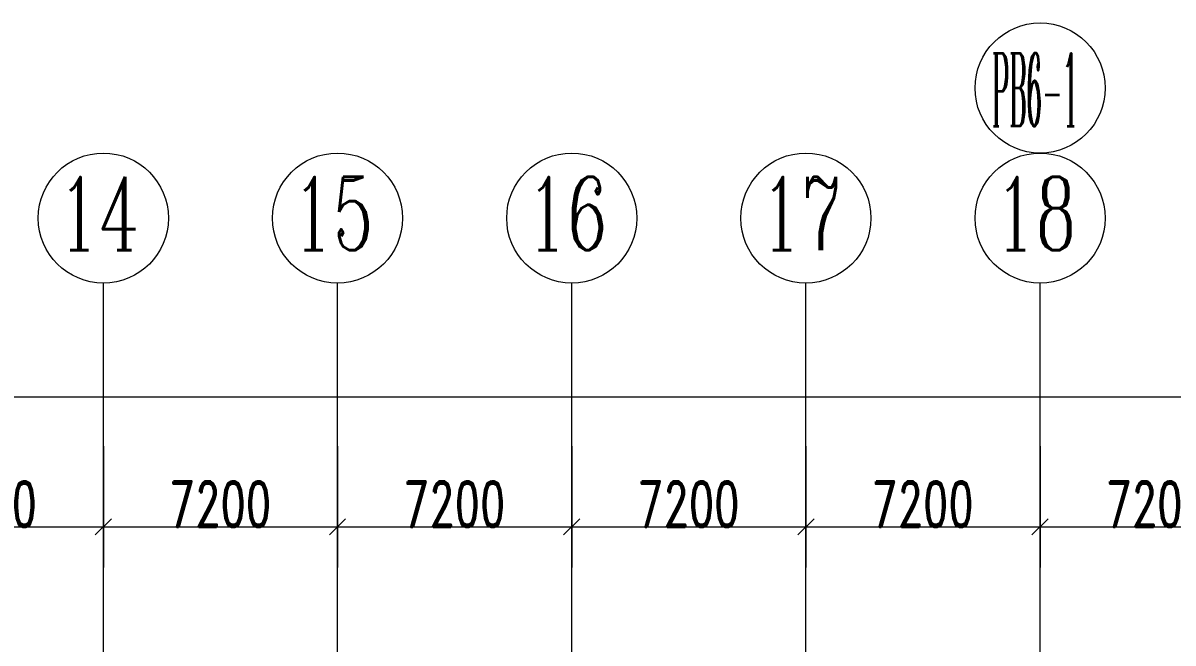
# Model space of a CAD drawing. Header units: millimetres. Extents: x -76632 to 443185, y -33181 to 192400.
# Drawn here: x 91130 to 126486, y 173327 to 192400 of the extents above; entities that cross this region are included whole.
import ezdxf

# ---------------------------------------------------------------- set-up
doc = ezdxf.new("R2010")
doc.units = ezdxf.units.MM
doc.linetypes.add('轴网线', pattern=[22.04, 18.38, -1.83, 0, -1.83])
doc.layers.get('0').update_dxf_attribs({"color": 8})
doc.layers.get('Defpoints').update_dxf_attribs({"color": 8})
for name, color, linetype, lineweight in [('A-ANNO-DIMS', 8, 'Continuous', 9), ('A-ANNO-NOTE', 8, 'Continuous', 5), ('S-GRID', 8, 'Continuous', 9), ('S-GRID-IDEN', 8, 'Continuous', 9)]:
    doc.layers.add(name, color=color, linetype=linetype, lineweight=lineweight)
doc.styles.add('RomanC_1', font='romanc__.ttf', dxfattribs={"width": 0.65, "height": 2250})
doc.styles.add('RomanC_2', font='romanc__.ttf', dxfattribs={"width": 0.25, "height": 2250})
doc.styles.add('RomanD_4', font='romand__.ttf', dxfattribs={"width": 0.65, "height": 1400})
doc.dimstyles.new('第一_二道尺寸线', dxfattribs={"dimscale": 304.8, "dimtxt": 1405.004626, "dimasz": 1.64042, "dimexe": 4.10105, "dimexo": 0.0625, "dimgap": 0, "dimtad": 1, "dimdec": 0, "dimzin": 0, "dimdsep": 46, "dimtxsty": 'RomanD_4', "dimblk1": 'OBLIQUE', "dimblk2": 'OBLIQUE', "dimsah": 1, "dimcen": 0.09, "dimazin": 0, "dimtfac": 1, "dimtdec": 4, "dimtix": 1, "dimtmove": 0, "dimatfit": 3, "dimfxl": 8.2021, "dimfxlon": 1, "dimtvp": 1, "dimtolj": 1, "dimtzin": 0, "dimlwd": 18, "dimlwe": 18, "dimarcsym": 2})

# ---------------------------------------------------------------- blocks, each defined once
blk = doc.blocks.new('轴网 - 宽度系数 0_65-670068-LAY-1F-1_500-A')
at = {"layer": 'S-GRID-IDEN'}
blk.add_circle((0, 0), 4, dxfattribs=at)
blk = doc.blocks.new('_Oblique')
at = {"color": 0, "linetype": 'ByBlock', "lineweight": -2}
blk.add_line((-0.5, -0.5), (0.5, 0.5), dxfattribs=at)
blk = doc.blocks.new('*D1591')
at = {"layer": 'A-ANNO-DIMS', "color": 0, "lineweight": 18, "transparency": 16777216}
for p, q in [((86400, 179380.95), (86400, 175650)), ((93600, 179380.95), (93600, 175650)), ((86400, 176900), (93600, 176900))]:
    blk.add_line(p, q, dxfattribs=at)
at = {"layer": 'Defpoints', "color": 0, "transparency": 16777216}
for p in [(86400, 179400), (93600, 179400), (93600, 176900)]:
    blk.add_point(p, dxfattribs=at)
at = {"layer": 'A-ANNO-DIMS', "color": 0, "lineweight": 18, "transparency": 16777216, "xscale": 500.0000000000001, "yscale": 500.0000000000001, "zscale": 500.0000000000001, "rotation": 180}
blk.add_blockref('_Oblique', (86400, 176900), dxfattribs=at)
at = {"layer": 'A-ANNO-DIMS', "color": 0, "lineweight": 18, "transparency": 16777216, "xscale": 500.0000000000001, "yscale": 500.0000000000001, "zscale": 500.0000000000001}
blk.add_blockref('_Oblique', (93600, 176900), dxfattribs=at)
at = {"layer": 'A-ANNO-DIMS', "color": 0, "lineweight": 18, "transparency": 16777216, "insert": (90000, 177600), "char_height": 1400, "width": 3890.782, "attachment_point": 5, "style": 'RomanD_4'}
blk.add_mtext('\\A1;7200', dxfattribs=at)
blk = doc.blocks.new('*D1592')
at = {"layer": 'A-ANNO-DIMS', "color": 0, "lineweight": 18, "transparency": 16777216}
for p, q in [((93600, 179380.95), (93600, 175650)), ((100800, 179380.95), (100800, 175650)), ((93600, 176900), (100800, 176900))]:
    blk.add_line(p, q, dxfattribs=at)
at = {"layer": 'Defpoints', "color": 0, "transparency": 16777216}
for p in [(93600, 179400), (100800, 179400), (100800, 176900)]:
    blk.add_point(p, dxfattribs=at)
at = {"layer": 'A-ANNO-DIMS', "color": 0, "lineweight": 18, "transparency": 16777216, "xscale": 500.0000000000001, "yscale": 500.0000000000001, "zscale": 500.0000000000001, "rotation": 180}
blk.add_blockref('_Oblique', (93600, 176900), dxfattribs=at)
at = {"layer": 'A-ANNO-DIMS', "color": 0, "lineweight": 18, "transparency": 16777216, "xscale": 500.0000000000001, "yscale": 500.0000000000001, "zscale": 500.0000000000001}
blk.add_blockref('_Oblique', (100800, 176900), dxfattribs=at)
at = {"layer": 'A-ANNO-DIMS', "color": 0, "lineweight": 18, "transparency": 16777216, "insert": (97200, 177600), "char_height": 1400, "width": 3890.782, "attachment_point": 5, "style": 'RomanD_4'}
blk.add_mtext('\\A1;7200', dxfattribs=at)
blk = doc.blocks.new('*D1593')
at = {"layer": 'A-ANNO-DIMS', "color": 0, "lineweight": 18, "transparency": 16777216}
for p, q in [((100800, 179380.95), (100800, 175650)), ((108000, 179380.95), (108000, 175650)), ((100800, 176900), (108000, 176900))]:
    blk.add_line(p, q, dxfattribs=at)
at = {"layer": 'Defpoints', "color": 0, "transparency": 16777216}
for p in [(100800, 179400), (108000, 179400), (108000, 176900)]:
    blk.add_point(p, dxfattribs=at)
at = {"layer": 'A-ANNO-DIMS', "color": 0, "lineweight": 18, "transparency": 16777216, "xscale": 500.0000000000001, "yscale": 500.0000000000001, "zscale": 500.0000000000001, "rotation": 180}
blk.add_blockref('_Oblique', (100800, 176900), dxfattribs=at)
at = {"layer": 'A-ANNO-DIMS', "color": 0, "lineweight": 18, "transparency": 16777216, "xscale": 500.0000000000001, "yscale": 500.0000000000001, "zscale": 500.0000000000001}
blk.add_blockref('_Oblique', (108000, 176900), dxfattribs=at)
at = {"layer": 'A-ANNO-DIMS', "color": 0, "lineweight": 18, "transparency": 16777216, "insert": (104400, 177600), "char_height": 1400, "width": 3890.782, "attachment_point": 5, "style": 'RomanD_4'}
blk.add_mtext('\\A1;7200', dxfattribs=at)
blk = doc.blocks.new('*D1594')
at = {"layer": 'A-ANNO-DIMS', "color": 0, "lineweight": 18, "transparency": 16777216}
for p, q in [((108000, 179380.95), (108000, 175650)), ((115200, 179380.95), (115200, 175650)), ((108000, 176900), (115200, 176900))]:
    blk.add_line(p, q, dxfattribs=at)
at = {"layer": 'Defpoints', "color": 0, "transparency": 16777216}
for p in [(108000, 179400), (115200, 179400), (115200, 176900)]:
    blk.add_point(p, dxfattribs=at)
at = {"layer": 'A-ANNO-DIMS', "color": 0, "lineweight": 18, "transparency": 16777216, "xscale": 500.0000000000001, "yscale": 500.0000000000001, "zscale": 500.0000000000001, "rotation": 180}
blk.add_blockref('_Oblique', (108000, 176900), dxfattribs=at)
at = {"layer": 'A-ANNO-DIMS', "color": 0, "lineweight": 18, "transparency": 16777216, "xscale": 500.0000000000001, "yscale": 500.0000000000001, "zscale": 500.0000000000001}
blk.add_blockref('_Oblique', (115200, 176900), dxfattribs=at)
at = {"layer": 'A-ANNO-DIMS', "color": 0, "lineweight": 18, "transparency": 16777216, "insert": (111600, 177600), "char_height": 1400, "width": 3890.782, "attachment_point": 5, "style": 'RomanD_4'}
blk.add_mtext('\\A1;7200', dxfattribs=at)
blk = doc.blocks.new('*D1595')
at = {"layer": 'A-ANNO-DIMS', "color": 0, "lineweight": 18, "transparency": 16777216}
for p, q in [((115200, 179380.95), (115200, 175650)), ((122400, 179380.95), (122400, 175650)), ((115200, 176900), (122400, 176900))]:
    blk.add_line(p, q, dxfattribs=at)
at = {"layer": 'Defpoints', "color": 0, "transparency": 16777216}
for p in [(115200, 179400), (122400, 179400), (122400, 176900)]:
    blk.add_point(p, dxfattribs=at)
at = {"layer": 'A-ANNO-DIMS', "color": 0, "lineweight": 18, "transparency": 16777216, "xscale": 500.0000000000001, "yscale": 500.0000000000001, "zscale": 500.0000000000001, "rotation": 180}
blk.add_blockref('_Oblique', (115200, 176900), dxfattribs=at)
at = {"layer": 'A-ANNO-DIMS', "color": 0, "lineweight": 18, "transparency": 16777216, "xscale": 500.0000000000001, "yscale": 500.0000000000001, "zscale": 500.0000000000001}
blk.add_blockref('_Oblique', (122400, 176900), dxfattribs=at)
at = {"layer": 'A-ANNO-DIMS', "color": 0, "lineweight": 18, "transparency": 16777216, "insert": (118800, 177600), "char_height": 1400, "width": 3890.782, "attachment_point": 5, "style": 'RomanD_4'}
blk.add_mtext('\\A1;7200', dxfattribs=at)
blk = doc.blocks.new('*D1596')
at = {"layer": 'A-ANNO-DIMS', "color": 0, "lineweight": 18, "transparency": 16777216}
for p, q in [((122400, 179380.95), (122400, 175650)), ((129600, 179380.95), (129600, 175650)), ((122400, 176900), (129600, 176900))]:
    blk.add_line(p, q, dxfattribs=at)
at = {"layer": 'Defpoints', "color": 0, "transparency": 16777216}
for p in [(122400, 179400), (129600, 179400), (129600, 176900)]:
    blk.add_point(p, dxfattribs=at)
at = {"layer": 'A-ANNO-DIMS', "color": 0, "lineweight": 18, "transparency": 16777216, "xscale": 500.0000000000001, "yscale": 500.0000000000001, "zscale": 500.0000000000001, "rotation": 180}
blk.add_blockref('_Oblique', (122400, 176900), dxfattribs=at)
at = {"layer": 'A-ANNO-DIMS', "color": 0, "lineweight": 18, "transparency": 16777216, "xscale": 500.0000000000001, "yscale": 500.0000000000001, "zscale": 500.0000000000001}
blk.add_blockref('_Oblique', (129600, 176900), dxfattribs=at)
at = {"layer": 'A-ANNO-DIMS', "color": 0, "lineweight": 18, "transparency": 16777216, "insert": (126000, 177600), "char_height": 1400, "width": 3890.782, "attachment_point": 5, "style": 'RomanD_4'}
blk.add_mtext('\\A1;7200', dxfattribs=at)
blk = doc.blocks.new('*D1553')
at = {"layer": 'A-ANNO-DIMS', "color": 0, "lineweight": 18, "transparency": 16777216}
for p, q in [((-300, 178419.05), (-300, 182150)), ((293100, 178419.05), (293100, 182150)), ((-300, 180900), (293100, 180900))]:
    blk.add_line(p, q, dxfattribs=at)
at = {"layer": 'Defpoints', "color": 0, "transparency": 16777216}
for p in [(293100, 180900), (-300, 178400), (293100, 178400)]:
    blk.add_point(p, dxfattribs=at)
at = {"layer": 'A-ANNO-DIMS', "color": 0, "lineweight": 18, "transparency": 16777216, "xscale": 500.0000000000001, "yscale": 500.0000000000001, "zscale": 500.0000000000001, "rotation": 180}
blk.add_blockref('_Oblique', (-300, 180900), dxfattribs=at)
at = {"layer": 'A-ANNO-DIMS', "color": 0, "lineweight": 18, "transparency": 16777216, "xscale": 500.0000000000001, "yscale": 500.0000000000001, "zscale": 500.0000000000001}
blk.add_blockref('_Oblique', (293100, 180900), dxfattribs=at)
at = {"layer": 'A-ANNO-DIMS', "color": 0, "lineweight": 18, "transparency": 16777216, "insert": (146400, 181600), "char_height": 1400, "width": 5836.1731, "attachment_point": 5, "style": 'RomanD_4'}
blk.add_mtext('\\A1;293400', dxfattribs=at)
blk = doc.blocks.new('临时单轴号 - 临时标记-下-5mm-4768052-LAY-1F-1_500-A')
at = {"layer": 'A-ANNO-NOTE', "lineweight": 18}
blk.add_circle((0, 12), 4, dxfattribs=at)

msp = doc.modelspace()

# ---------------------------------------------------------------- linework, layer by layer
at = {"layer": 'S-GRID', "transparency": 33554687}
for p, q in [((93600, 174400), (93600, 184400)), ((100800, 174400), (100800, 184400)), ((108000, 174400), (108000, 184400)), ((115200, 174400), (115200, 184400)), ((122400, 174400), (122400, 184400))]:
    msp.add_line(p, q, dxfattribs=at)
at = {"layer": 'S-GRID', "linetype": '轴网线', "transparency": 33554687}
for p, q in [((93600, -17706.2), (93600, 174400)), ((100800, -17706.2), (100800, 174400)), ((108000, -17706.2), (108000, 174400)), ((115200, -17706.2), (115200, 174400)), ((122400, -17706.2), (122400, 174400))]:
    msp.add_line(p, q, dxfattribs=at)

# ---------------------------------------------------------------- block references
at = {"layer": 'A-ANNO-NOTE', "lineweight": 18, "transparency": 33554687, "xscale": 500, "yscale": 500, "zscale": 500}
msp.add_blockref('临时单轴号 - 临时标记-下-5mm-4768052-LAY-1F-1_500-A', (122400, 184400), dxfattribs=at)
at = {"layer": 'S-GRID-IDEN', "transparency": 33554687, "xscale": 499.9999999999995, "yscale": 499.9999999999995, "zscale": 499.9999999999995}
for p in [(93600, 186400), (100800, 186400), (108000, 186400), (115200, 186400), (122400, 186400)]:
    msp.add_blockref('轴网 - 宽度系数 0_65-670068-LAY-1F-1_500-A', p, dxfattribs=at)

# ---------------------------------------------------------------- texts
at = {"layer": 'A-ANNO-NOTE', "lineweight": 9, "transparency": 33554687, "insert": (120919.5, 191475), "char_height": 2250, "width": 3537.446, "attachment_point": 1, "style": 'RomanC_2'}
msp.add_mtext('PB6-1', dxfattribs=at)
at = {"layer": 'S-GRID-IDEN', "transparency": 33554687, "char_height": 2250, "width": 3335.02, "attachment_point": 1, "style": 'RomanC_1'}
for s, insert in [('14', (92205.5, 187664.7)), ('15', (99405.5, 187664.7)), ('16', (106605.5, 187664.7)), ('17', (113805.5, 187664.7)), ('18', (121005.5, 187664.7))]:
    msp.add_mtext(s, dxfattribs=dict(at, insert=insert))

# ---------------------------------------------------------------- dimensions: what is measured, and where the dimension line sits
at = {"layer": 'A-ANNO-DIMS', "lineweight": 18, "transparency": 33554687}
for base, p1, p2, override, picture, middle in [((293100, 180900), (-300, 178400), (293100, 178400), {"dimpost": '<>', "dimfxl": 293400}, '*D1553', (146400, 181600)), ((93600, 176900), (86400, 179400), (93600, 179400), {"dimpost": '<>', "dimfxl": 7200}, '*D1591', (90000, 177600)), ((100800, 176900), (93600, 179400), (100800, 179400), {"dimpost": '<>', "dimfxl": 7200}, '*D1592', (97200, 177600)), ((108000, 176900), (100800, 179400), (108000, 179400), {"dimpost": '<>', "dimfxl": 7200}, '*D1593', (104400, 177600)), ((115200, 176900), (108000, 179400), (115200, 179400), {"dimpost": '<>', "dimfxl": 7200}, '*D1594', (111600, 177600)), ((122400, 176900), (115200, 179400), (122400, 179400), {"dimpost": '<>', "dimfxl": 7200}, '*D1595', (118800, 177600)), ((129600, 176900), (122400, 179400), (129600, 179400), {"dimpost": '<>', "dimfxl": 7200}, '*D1596', (126000, 177600))]:
    dim = msp.add_linear_dim(base=base, p1=p1, p2=p2, dimstyle='第一_二道尺寸线', override=override, dxfattribs=at)
    dim.commit()
    dim.dimension.update_dxf_attribs({"geometry": picture, "text_midpoint": middle})

doc.saveas('drawing.dxf')
